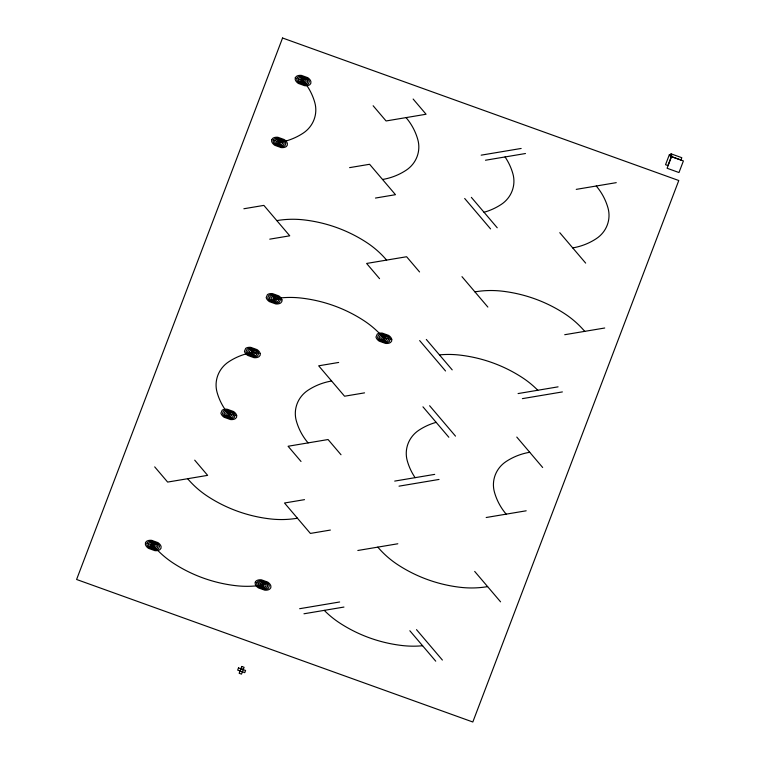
<?xml version="1.0" encoding="UTF-8"?>
<svg xmlns="http://www.w3.org/2000/svg" width="760" height="760" viewBox="0 0 760 760"><rect width="100%" height="100%" fill="white"/><g stroke="black" fill="none" stroke-linecap="round" stroke-linejoin="round"><path stroke-width="1.14" d="M349.591 167.637L369.597 164.284L395.476 194.693L375.469 198.056M481.166 155.163L521.16 148.457M485.478 160.236L525.473 153.52M243.865 208.753L263.872 205.39L289.75 235.809L269.752 239.162M576.251 189.373L616.255 182.656M338.675 362.453L318.677 365.807L344.555 396.216L364.553 392.863M564.718 334.713L604.722 328.006M518.082 393.566L558.077 386.849M522.395 398.639L562.39 391.923M394.706 481.089L434.701 474.373M304.503 499.653L284.506 503.006L310.384 533.425L330.381 530.062M399.019 486.162L439.014 479.446M486.181 517.512L526.186 510.796M357.827 550.487L397.822 543.77M299.649 608.703L339.644 601.986M303.962 613.776L343.957 607.059M240.929 668.639L243.266 669.484M559.778 232.693L585.656 263.102M413.136 99.037L426.075 114.247L386.07 120.963L373.131 105.754M471.352 197.362L497.23 227.781M464.683 198.483L490.561 228.902M461.976 276.659L487.853 307.069M419.558 271.947L406.609 256.738L366.615 263.454L379.553 278.663M516.781 437.066L542.659 467.485M426.312 339.454L452.2 369.863M419.653 340.575L445.531 370.984M429.609 405.716L455.497 436.126M422.949 406.828L448.827 437.247M474.686 571.425L500.564 601.834M341.012 454.746L328.073 439.536L288.078 446.253L301.017 461.462M416.508 629.641L442.387 660.05M409.839 630.753L435.727 661.172M194.702 460.151L207.641 475.361L167.637 482.077L154.698 466.868M263.036 584.981A94.648 92.293 -2.8 0 1 235.799 585.675A142.984 139.431 -2.8 0 1 173.451 563.245A94.648 92.293 -2.8 0 1 153.235 545.49M297.445 518.216A94.648 92.293 -2.8 0 1 270.209 518.909A142.984 139.431 -2.8 0 1 207.86 496.479A94.648 92.293 -2.8 0 1 187.644 478.714M422.598 645.744A94.648 92.293 -2.8 0 1 402.211 645.534A142.984 139.431 -2.8 0 1 339.863 623.105A94.648 92.293 -2.8 0 1 324.244 610.365M487.625 586.625A94.648 92.293 -2.8 0 1 460.389 587.318A142.984 139.431 -2.8 0 1 398.041 564.889A94.648 92.293 -2.8 0 1 377.824 547.133M228.826 414.39A60.429 58.928 -2.8 0 1 217.084 392.369A28.662 27.949 -2.8 0 1 228.712 361.798A60.429 58.928 -2.8 0 1 252.367 352.507M308.075 442.899A60.429 58.928 -2.8 0 1 296.324 420.869A28.662 27.949 -2.8 0 1 307.952 390.298A60.429 58.928 -2.8 0 1 331.616 381.016M415.112 477.669A60.429 58.928 -2.8 0 1 407.265 460.778A28.662 27.949 -2.8 0 1 418.893 430.207A60.429 58.928 -2.8 0 1 436.145 422.351M506.179 514.159A60.429 58.928 -2.8 0 1 494.437 492.138A28.662 27.949 -2.8 0 1 506.065 461.558A60.429 58.928 -2.8 0 1 529.72 452.276M274.103 298.775A94.648 92.293 -2.8 0 1 301.34 298.081A142.984 139.431 -2.8 0 1 363.688 320.501A94.648 92.293 -2.8 0 1 383.904 338.266M386.612 260.101A94.648 92.293 -2.8 0 0 366.396 242.335A142.984 139.431 -2.8 0 0 304.048 219.906A94.648 92.293 -2.8 0 0 276.811 220.6M537.795 390.26A94.648 92.293 -2.8 0 0 522.177 377.511A142.984 139.431 -2.8 0 0 459.828 355.091A94.648 92.293 -2.8 0 0 439.441 354.882M584.725 331.36A94.648 92.293 -2.8 0 0 564.509 313.595A142.984 139.431 -2.8 0 0 502.151 291.166A94.648 92.293 -2.8 0 0 474.914 291.859M303.05 80.55A60.429 58.928 -2.8 0 1 314.801 102.572A28.662 27.949 -2.8 0 1 303.173 133.143A60.429 58.928 -2.8 0 1 279.519 142.434M406.068 117.6A60.429 58.928 -2.8 0 1 417.82 139.631A28.662 27.949 -2.8 0 1 406.191 170.202A60.429 58.928 -2.8 0 1 382.536 179.483M505.067 156.95A60.429 58.928 -2.8 0 1 512.914 173.831A28.662 27.949 -2.8 0 1 501.286 204.402A60.429 58.928 -2.8 0 1 484.025 212.268M596.258 186.019A60.429 58.928 -2.8 0 1 608.01 208.041A28.662 27.949 -2.8 0 1 596.372 238.611A60.429 58.928 -2.8 0 1 572.717 247.902M145.474 542.697L145.398 544.407A6.042 5.89 -2.8 0 0 146.566 546.601A9.462 9.234 -2.8 0 0 148.589 548.378L154.821 550.63A9.462 9.234 -2.8 0 0 157.548 550.553A6.042 5.89 -2.8 0 0 159.913 549.622L160.996 548.283L161.082 546.573A6.042 5.89 -2.8 0 0 159.904 544.369A9.462 9.234 -2.8 0 0 157.88 542.592L151.648 540.35A9.462 9.234 -2.8 0 0 148.922 540.417A6.412 6.26 -2.8 0 0 146.414 541.405L145.474 542.697M147.022 543.248L146.965 544.616A4.835 4.712 -2.8 0 0 147.905 546.383A7.571 7.381 -2.8 0 0 149.52 547.798L154.508 549.594A7.571 7.381 -2.8 0 0 156.684 549.547A4.835 4.712 -2.8 0 0 158.583 548.796L159.505 546.355A4.835 4.712 -2.8 0 0 158.574 544.587A7.571 7.381 -2.8 0 0 156.95 543.172L151.962 541.376A7.571 7.381 -2.8 0 0 149.786 541.433A5.13 5.006 -2.8 0 0 147.773 542.222L147.022 543.248M148.58 543.808L148.532 544.834A3.629 3.534 -2.8 0 0 149.236 546.155A5.681 5.538 -2.8 0 0 150.452 547.228L154.185 548.568A5.681 5.538 -2.8 0 0 155.828 548.53A3.629 3.534 -2.8 0 0 157.244 547.969L157.938 546.136A3.629 3.534 -2.8 0 0 157.234 544.815A5.681 5.538 -2.8 0 0 156.018 543.751L152.285 542.403A5.681 5.538 -2.8 0 0 150.651 542.44A3.847 3.752 -2.8 0 0 149.141 543.039L148.58 543.808M150.129 544.369L150.566 545.936L152.57 547.238L154.964 547.514L156.341 546.601L155.905 545.043L153.9 543.732L151.506 543.457L150.129 544.369M151.686 544.929C153.938 549.299 156.266 543.01 151.686 544.929M230.403 414.608C227.249 417.601 226.641 410.571 230.403 414.608M231.971 414.827L230.555 416.423L228.161 416.138L226.166 414.837L225.73 413.278L227.107 412.366L229.501 412.642L231.971 414.827M233.538 415.045L232.835 416.879A3.629 3.534 -2.8 0 1 231.42 417.43A5.681 5.538 -2.8 0 1 229.786 417.477L226.043 416.128A5.681 5.538 -2.8 0 1 224.827 415.065A3.847 3.752 -2.8 0 1 224.086 413.659L224.827 411.91A3.629 3.534 -2.8 0 1 226.243 411.35A5.681 5.538 -2.8 0 1 227.876 411.312L231.619 412.651A5.681 5.538 -2.8 0 1 232.835 413.725A3.629 3.534 -2.8 0 1 233.538 415.045M235.106 415.255L234.175 417.705A4.835 4.712 -2.8 0 1 232.284 418.447A7.571 7.381 -2.8 0 1 230.1 418.503L225.112 416.708A7.571 7.381 -2.8 0 1 223.497 415.283A5.13 5.006 -2.8 0 1 222.499 413.421L223.487 411.084A4.835 4.712 -2.8 0 1 225.378 410.334A7.571 7.381 -2.8 0 1 227.563 410.286L232.55 412.072A7.571 7.381 -2.8 0 1 234.166 413.497A4.835 4.712 -2.8 0 1 235.106 415.255M236.673 415.473L236.597 417.183L235.514 418.532A6.042 5.89 -2.8 0 1 233.149 419.463A9.462 9.234 -2.8 0 1 230.423 419.529L224.19 417.287A9.462 9.234 -2.8 0 1 222.167 415.511A6.412 6.26 -2.8 0 1 220.913 413.174L222.148 410.248A6.042 5.89 -2.8 0 1 224.513 409.327A9.462 9.234 -2.8 0 1 227.24 409.25L233.472 411.492A9.462 9.234 -2.8 0 1 235.495 413.269A6.042 5.89 -2.8 0 1 236.673 415.473M253.935 352.726C250.781 355.718 250.173 348.688 253.935 352.726M255.502 352.944L254.097 354.54L251.702 354.255L249.698 352.953L249.261 351.395L250.648 350.483L253.032 350.759L255.502 352.944M257.07 353.162L256.376 354.996A3.629 3.534 -2.8 0 1 254.961 355.547A5.681 5.538 -2.8 0 1 253.327 355.594L249.584 354.245A5.681 5.538 -2.8 0 1 248.368 353.181A3.847 3.752 -2.8 0 1 247.617 351.776L248.358 350.027A3.629 3.534 -2.8 0 1 249.784 349.467A5.681 5.538 -2.8 0 1 251.417 349.429L255.16 350.769A5.681 5.538 -2.8 0 1 256.367 351.842A3.629 3.534 -2.8 0 1 257.07 353.162M258.647 353.372L257.716 355.822A4.835 4.712 -2.8 0 1 255.816 356.563A7.571 7.381 -2.8 0 1 253.641 356.62L248.653 354.825A7.571 7.381 -2.8 0 1 247.038 353.4A5.13 5.006 -2.8 0 1 246.041 351.538L247.028 349.201A4.835 4.712 -2.8 0 1 248.919 348.45A7.571 7.381 -2.8 0 1 251.094 348.403L256.082 350.189A7.571 7.381 -2.8 0 1 257.706 351.614A4.835 4.712 -2.8 0 1 258.647 353.372M260.214 353.59L260.129 355.3L259.046 356.649A6.042 5.89 -2.8 0 1 256.68 357.58A9.462 9.234 -2.8 0 1 253.963 357.647L247.722 355.404A9.462 9.234 -2.8 0 1 245.698 353.628A6.412 6.26 -2.8 0 1 244.454 351.291L245.689 348.365A6.042 5.89 -2.8 0 1 248.054 347.444A9.462 9.234 -2.8 0 1 250.781 347.367L257.013 349.609A9.462 9.234 -2.8 0 1 259.036 351.386A6.042 5.89 -2.8 0 1 260.214 353.59M271.757 139.641L271.672 141.35A6.042 5.89 -2.8 0 0 272.849 143.555A9.462 9.234 -2.8 0 0 274.873 145.331L281.105 147.573A9.462 9.234 -2.8 0 0 283.831 147.497A6.412 6.26 -2.8 0 0 286.339 146.518L287.28 145.226L287.356 143.516A6.042 5.89 -2.8 0 0 286.188 141.312A9.462 9.234 -2.8 0 0 284.164 139.536L277.923 137.294A9.462 9.234 -2.8 0 0 275.205 137.361A6.042 5.89 -2.8 0 0 272.84 138.291L271.757 139.641M273.305 140.201L273.239 141.569A4.835 4.712 -2.8 0 0 274.18 143.327A7.571 7.381 -2.8 0 0 275.804 144.751L280.791 146.537A7.571 7.381 -2.8 0 0 282.967 146.49A5.13 5.006 -2.8 0 0 284.981 145.702L285.788 143.298A4.835 4.712 -2.8 0 0 284.848 141.531A7.571 7.381 -2.8 0 0 283.233 140.115L278.245 138.32A7.571 7.381 -2.8 0 0 276.07 138.377A4.835 4.712 -2.8 0 0 274.17 139.118L273.305 140.201M274.854 140.752L274.816 141.778A3.629 3.534 -2.8 0 0 275.519 143.099A5.681 5.538 -2.8 0 0 276.726 144.172L280.469 145.511A5.681 5.538 -2.8 0 0 282.102 145.474A3.847 3.752 -2.8 0 0 283.613 144.884L284.221 143.079A3.629 3.534 -2.8 0 0 283.518 141.759A5.681 5.538 -2.8 0 0 282.302 140.695L278.559 139.346A5.681 5.538 -2.8 0 0 276.925 139.393A3.629 3.534 -2.8 0 0 275.51 139.945L274.854 140.752M255.274 582.188L255.198 583.899A6.042 5.89 -2.8 0 0 256.376 586.102A9.462 9.234 -2.8 0 0 258.39 587.879L264.632 590.121A9.462 9.234 -2.8 0 0 267.349 590.054A6.042 5.89 -2.8 0 0 269.714 589.123L270.807 587.774L270.883 586.064A6.042 5.89 -2.8 0 0 269.705 583.861A9.462 9.234 -2.8 0 0 267.681 582.084L261.449 579.842A9.462 9.234 -2.8 0 0 258.723 579.918A6.412 6.26 -2.8 0 0 256.215 580.896L255.274 582.188M276.412 141.312L276.849 142.88L278.853 144.181L281.238 144.457L282.625 143.545L282.188 141.987L280.183 140.676L277.79 140.4L276.412 141.312M256.823 582.749L256.766 584.117A4.835 4.712 -2.8 0 0 257.706 585.884A7.571 7.381 -2.8 0 0 259.322 587.299L264.309 589.095A7.571 7.381 -2.8 0 0 266.494 589.038A4.835 4.712 -2.8 0 0 268.385 588.297L269.315 585.846A4.835 4.712 -2.8 0 0 268.375 584.089A7.571 7.381 -2.8 0 0 266.75 582.663L261.763 580.878A7.571 7.381 -2.8 0 0 259.587 580.925A5.13 5.006 -2.8 0 0 257.583 581.714L256.823 582.749M277.96 141.873C280.221 146.243 282.549 139.964 277.96 141.873M258.381 583.309L258.334 584.336A3.629 3.534 -2.8 0 0 259.036 585.656A5.681 5.538 -2.8 0 0 260.252 586.72L263.995 588.069A5.681 5.538 -2.8 0 0 265.63 588.021A3.629 3.534 -2.8 0 0 267.045 587.471L267.748 585.637A3.629 3.534 -2.8 0 0 267.035 584.317A5.681 5.538 -2.8 0 0 265.829 583.243L262.086 581.903A5.681 5.538 -2.8 0 0 260.452 581.942A3.847 3.752 -2.8 0 0 258.941 582.531L258.381 583.309M259.93 583.87L260.376 585.428L262.371 586.739L264.765 587.014L266.142 586.102L265.705 584.535L263.701 583.233L261.316 582.958L259.93 583.87M261.488 584.421C263.748 588.791 266.066 582.511 261.488 584.421M275.671 298.984C272.517 301.986 271.909 294.947 275.671 298.984M277.238 299.202L275.832 300.798L273.438 300.523L271.434 299.221L270.997 297.654L272.374 296.742L274.769 297.017L277.238 299.202M278.806 299.421L278.113 301.255A3.629 3.534 -2.8 0 1 276.688 301.815A5.681 5.538 -2.8 0 1 275.053 301.853L271.32 300.504A5.681 5.538 -2.8 0 1 270.104 299.44A3.847 3.752 -2.8 0 1 269.353 298.043L270.094 296.286A3.629 3.534 -2.8 0 1 271.51 295.726A5.681 5.538 -2.8 0 1 273.153 295.688L276.887 297.036A5.681 5.538 -2.8 0 1 278.103 298.101A3.629 3.534 -2.8 0 1 278.806 299.421M280.373 299.639L279.442 302.081A4.835 4.712 -2.8 0 1 277.552 302.822A7.571 7.381 -2.8 0 1 275.376 302.879L270.389 301.084A7.571 7.381 -2.8 0 1 268.764 299.668A5.13 5.006 -2.8 0 1 267.767 297.797L268.755 295.459A4.835 4.712 -2.8 0 1 270.655 294.719A7.571 7.381 -2.8 0 1 272.83 294.661L277.818 296.457A7.571 7.381 -2.8 0 1 279.433 297.873A4.835 4.712 -2.8 0 1 280.373 299.639M281.941 299.858L281.865 301.568L280.782 302.908A6.042 5.89 -2.8 0 1 278.416 303.838A9.462 9.234 -2.8 0 1 275.69 303.905L269.458 301.663A9.462 9.234 -2.8 0 1 267.434 299.887A6.412 6.26 -2.8 0 1 266.19 297.549L267.425 294.633A6.042 5.89 -2.8 0 1 269.791 293.702A9.462 9.234 -2.8 0 1 272.517 293.635L278.749 295.877A9.462 9.234 -2.8 0 1 280.772 297.654A6.042 5.89 -2.8 0 1 281.941 299.858M295.288 77.757L295.212 79.468A6.042 5.89 -2.8 0 0 296.39 81.671A9.462 9.234 -2.8 0 0 298.404 83.448L304.646 85.69A9.462 9.234 -2.8 0 0 307.373 85.614A6.412 6.26 -2.8 0 0 309.88 84.635L310.821 83.344L310.897 81.633A6.042 5.89 -2.8 0 0 309.719 79.429A9.462 9.234 -2.8 0 0 307.695 77.653L301.463 75.411A9.462 9.234 -2.8 0 0 298.737 75.478A6.042 5.89 -2.8 0 0 296.372 76.409L295.288 77.757M296.846 78.318L296.78 79.686A4.835 4.712 -2.8 0 0 297.72 81.444A7.571 7.381 -2.8 0 0 299.335 82.868L304.323 84.654A7.571 7.381 -2.8 0 0 306.508 84.607A5.13 5.006 -2.8 0 0 308.512 83.819L309.329 81.415A4.835 4.712 -2.8 0 0 308.389 79.648A7.571 7.381 -2.8 0 0 306.774 78.232L301.786 76.437A7.571 7.381 -2.8 0 0 299.601 76.494A4.835 4.712 -2.8 0 0 297.711 77.235L296.846 78.318M298.395 78.869L298.348 79.895A3.629 3.534 -2.8 0 0 299.05 81.215A5.681 5.538 -2.8 0 0 300.267 82.289L304.01 83.629A5.681 5.538 -2.8 0 0 305.644 83.59A3.847 3.752 -2.8 0 0 307.154 83.002L307.762 81.197A3.629 3.534 -2.8 0 0 307.059 79.876A5.681 5.538 -2.8 0 0 305.843 78.812L302.1 77.463A5.681 5.538 -2.8 0 0 300.466 77.51A3.629 3.534 -2.8 0 0 299.05 78.061L298.395 78.869M299.953 79.429L300.39 80.997L302.385 82.298L304.779 82.574L306.156 81.662L305.719 80.104L303.724 78.793L301.33 78.517L299.953 79.429M301.501 79.99C303.762 84.36 306.09 78.081 301.501 79.99M385.472 338.485C382.318 341.477 381.71 334.447 385.472 338.485M387.04 338.703L385.633 340.299L383.24 340.014L381.235 338.713L380.798 337.155L382.185 336.243L384.57 336.519L387.04 338.703M388.607 338.922L387.913 340.755A3.629 3.534 -2.8 0 1 386.498 341.306A5.681 5.538 -2.8 0 1 384.864 341.354L381.121 340.005A5.681 5.538 -2.8 0 1 379.905 338.941A3.847 3.752 -2.8 0 1 379.154 337.535L379.895 335.787A3.629 3.534 -2.8 0 1 381.32 335.226A5.681 5.538 -2.8 0 1 382.954 335.188L386.697 336.528A5.681 5.538 -2.8 0 1 387.904 337.592A3.629 3.534 -2.8 0 1 388.607 338.922M390.184 339.131L389.253 341.582A4.835 4.712 -2.8 0 1 387.353 342.323A7.571 7.381 -2.8 0 1 385.177 342.38L380.19 340.584A7.571 7.381 -2.8 0 1 378.575 339.159A5.13 5.006 -2.8 0 1 377.577 337.288L378.565 334.951A4.835 4.712 -2.8 0 1 380.456 334.21A7.571 7.381 -2.8 0 1 382.631 334.153L387.619 335.948A7.571 7.381 -2.8 0 1 389.243 337.373A4.835 4.712 -2.8 0 1 390.184 339.131M391.751 339.349L391.666 341.059L390.583 342.409A6.042 5.89 -2.8 0 1 388.217 343.339A9.462 9.234 -2.8 0 1 385.491 343.406L379.259 341.164A9.462 9.234 -2.8 0 1 377.235 339.387A6.412 6.26 -2.8 0 1 375.991 337.05L377.226 334.124A6.042 5.89 -2.8 0 1 379.591 333.203A9.462 9.234 -2.8 0 1 382.318 333.127L388.55 335.369A9.462 9.234 -2.8 0 1 390.573 337.145A6.042 5.89 -2.8 0 1 391.751 339.349M282.558 38L76.598 579.481L472.815 722L678.775 180.519L282.558 38M238.498 667.926L237.671 670.111L244.758 672.657L245.584 670.481L238.498 667.926M241.756 666.463L239.162 673.284L241.499 674.12L244.093 667.299L241.756 666.463M669.399 154.555L665.542 164.711L667.917 165.566L671.774 155.41L669.399 154.555M671.033 153.824L670.149 156.142L680.922 160.018L681.806 157.7L671.033 153.824M671.517 156.664L667.1 168.264L678.984 172.539L683.401 160.939L671.517 156.664"/></g></svg>
